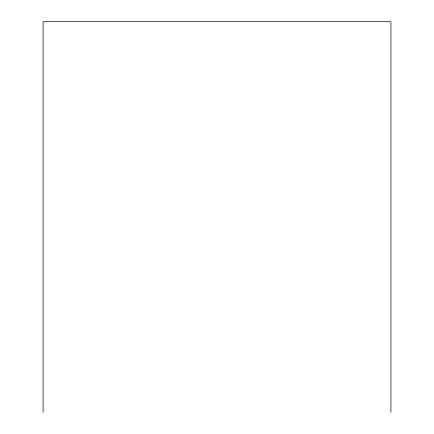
<?xml version="1.0" encoding="UTF-8"?>
<svg xmlns="http://www.w3.org/2000/svg" width="434" height="434" viewBox="0 0 434 434"><rect width="100%" height="100%" fill="white"/><g stroke="black" fill="none" stroke-linecap="round" stroke-linejoin="round"><path stroke-width="0.65" d="M390.931 412.3L390.931 21.7L43.069 21.7L43.069 412.3"/></g></svg>
